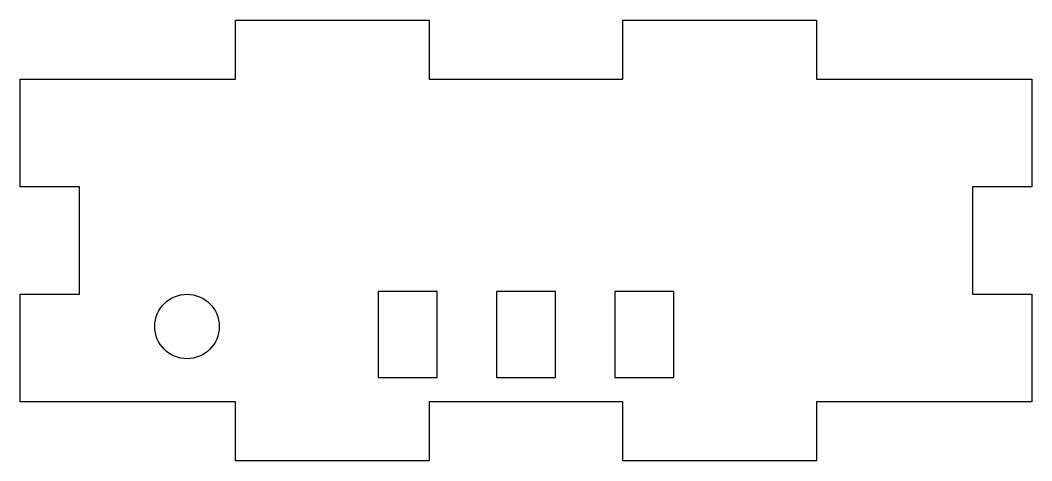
# Model space of a CAD drawing. Header units: millimetres. Extents: x -47 to 47, y 4.2 to 45.2.
import ezdxf

# ---------------------------------------------------------------- set-up
doc = ezdxf.new("R2010")
doc.units = ezdxf.units.MM
doc.layers.get('0').update_dxf_attribs({"linetype": 'CONTINUOUS'})

msp = doc.modelspace()

# ---------------------------------------------------------------- linework, layer by layer
for points in [[(9, 9.734), (-9, 9.734), (-9, 4.234), (-27, 4.234), (-27, 9.734), (-47, 9.734), (-47, 19.734), (-41.5, 19.734), (-41.5, 29.734), (-47, 29.734), (-47, 39.734), (-27, 39.734), (-27, 45.234), (-9, 45.234), (-9, 39.734), (9, 39.734), (9, 45.234), (27, 45.234), (27, 39.734), (47, 39.734), (47, 29.734), (41.5, 29.734), (41.5, 19.734), (47, 19.734), (47, 9.734), (27, 9.734), (27, 4.234), (9, 4.234)], [(-8.25, 20), (-13.75, 20), (-13.75, 12), (-8.25, 12)], [(2.75, 12), (2.75, 20), (-2.75, 20), (-2.75, 12)], [(13.75, 12), (13.75, 20), (8.25, 20), (8.25, 12)]]:
    msp.add_lwpolyline(points, close=True)
msp.add_circle((-31.5, 16.734), 3)

doc.saveas('drawing.dxf')
